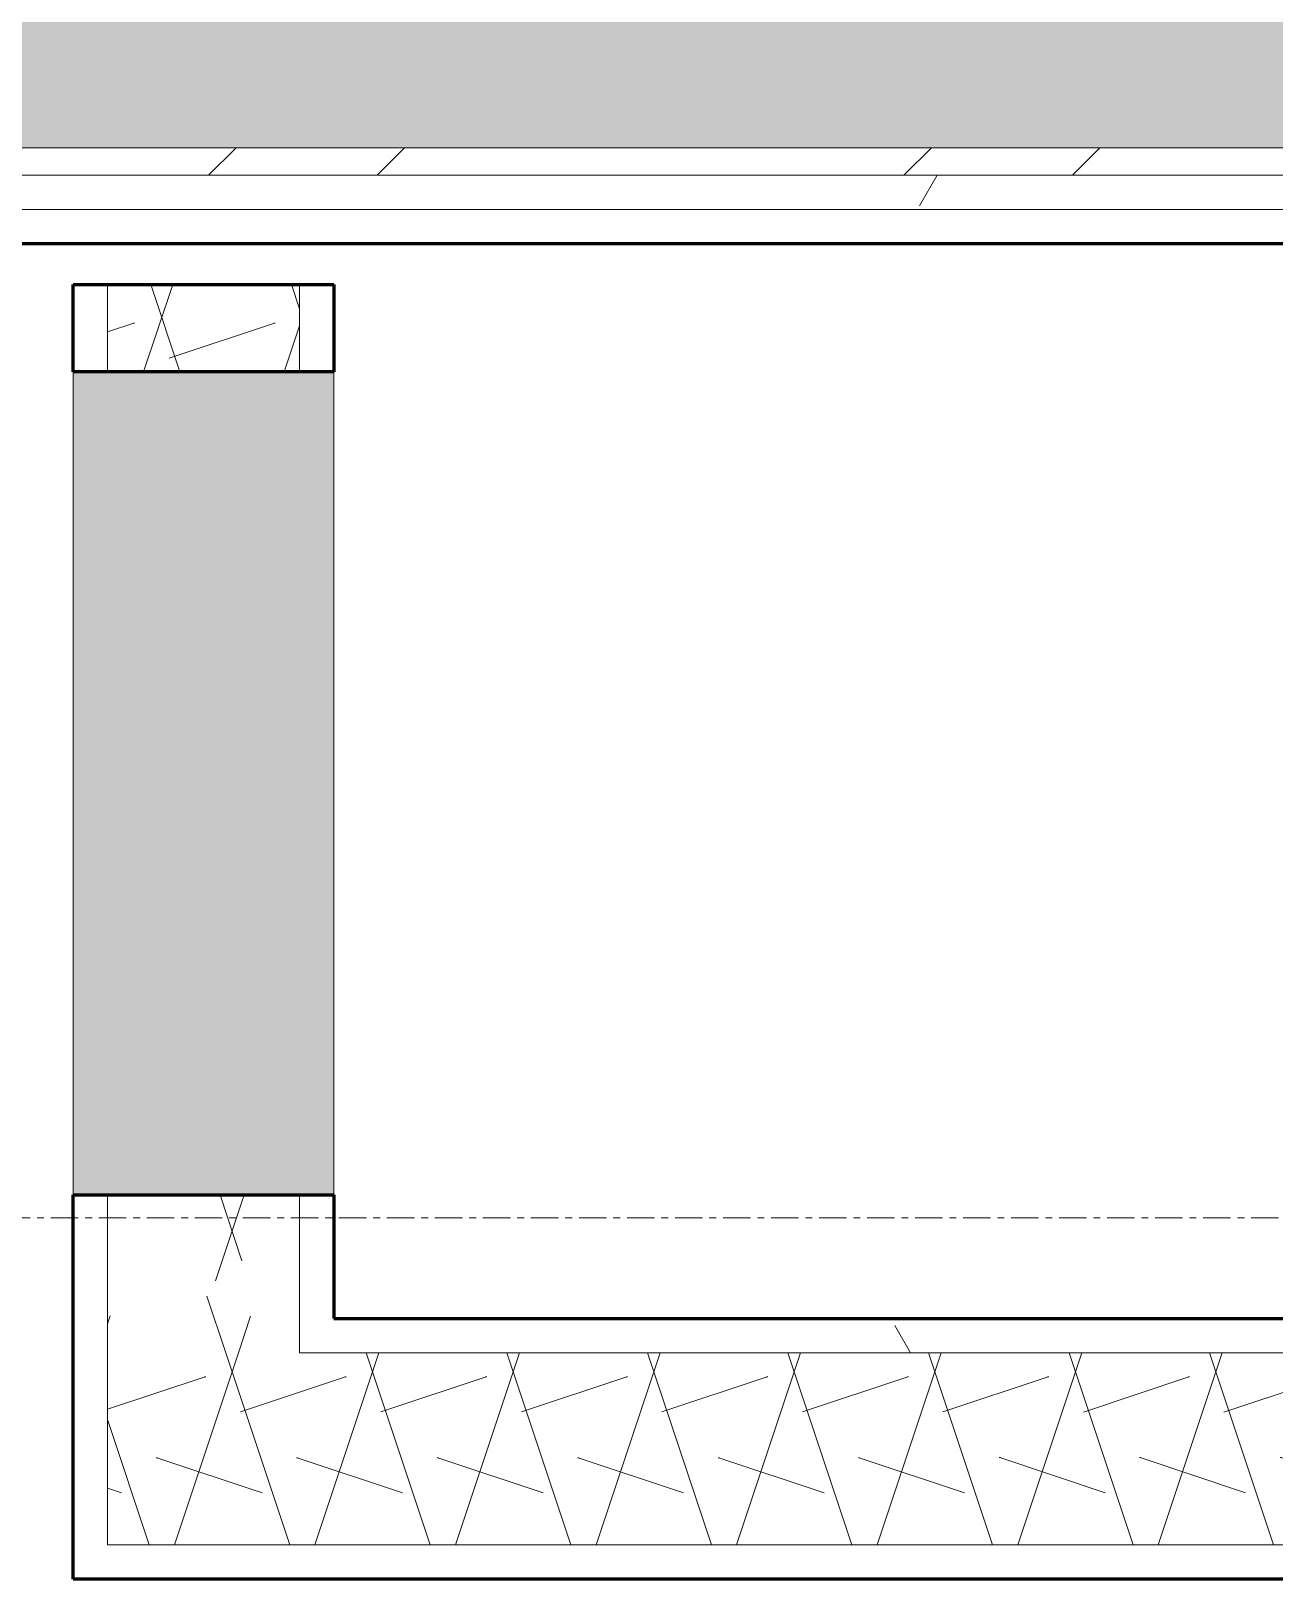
# Model space of a CAD drawing. Header units: inches. Extents: x -4169 to -1846, y 9706 to 12377.
# Drawn here: x -3524.69 to -3502.04, y 10809.6 to 10837.82 of the extents above; entities that cross this region are included whole.
import ezdxf

# ---------------------------------------------------------------- set-up
doc = ezdxf.new("R2010")
doc.units = ezdxf.units.IN
doc.header["$MEASUREMENT"] = 0
doc.linetypes.add('Grid Line 1_2_', pattern=[0.875, 0.5, -0.125, 0.125, -0.125])
for name, color, linetype, lineweight in [('0-1', 7, 'Continuous', 5), ('A-WALL', 113, 'Continuous', 18), ('A-WALL-1', 8, 'Continuous', 5), ('A-WALL-4', 250, 'Continuous', 60), ('A-WALL-5', 10, 'Continuous', 18), ('A-WALL-PATT-1', 7, 'Continuous', 9), ('A-WALL-PATT-2', 253, 'Continuous', 9), ('A-WALL-PATT-4', 111, 'Continuous', 9), ('I-WALL-3', 2, 'Continuous', 60), ('S-GRID-1', 1, 'Grid Line 1_2_', 9)]:
    doc.layers.add(name, color=color, linetype=linetype, lineweight=lineweight)
pattern_1 = [(0, (0, 0), (20.48, 5.12), [0.845, -14.515, 0.845, -14.515, -81.92]), (0, (0, 0), (20.48, 5.12), [-30.72, 0.845, -29.875, 0.845, -14.515, -35.84]), (0, (0, 0), (20.48, 5.12), [-76.8, 0.845, -9.395, 0.845, -24.755]), (120, (7.68, 2.56), (-14.67405, 15.1762003), [0.845, -14.515, 0.845, -14.515, -81.92]), (120, (7.68, 2.56), (-14.67405, 15.1762003), [-30.72, 0.845, -29.875, 0.845, -14.515, -35.84]), (120, (7.68, 2.56), (-14.67405, 15.1762003), [-76.8, 0.845, -9.395, 0.845, -24.755]), (240, (10.24, 12.8), (-5.80595, -20.2962003), [0.845, -14.515, 0.845, -14.515, -81.92]), (240, (10.24, 12.8), (-5.80595, -20.2962003), [-30.72, 0.845, -29.875, 0.845, -14.515, -35.84]), (240, (10.24, 12.8), (-5.80595, -20.2962003), [-76.8, 0.845, -9.395, 0.845, -24.755])]
pattern_2 = [(161.57, (0.32, 0.32), (-2.560496185, -0.000537386), [0, -18.214, 2.022, 0]), (18.43, (-0.32, 0.32), (-2.560496185, 0.000537386), [0, -18.214, 2.022, 0]), (108.43, (0.32, 0.32), (1.27922091, -6.400876726), [6.07, -14.166]), (71.57, (-0.32, 0.32), (1.27922091, 6.400876726), [6.07, -14.166])]

# ---------------------------------------------------------------- blocks, each defined once
blk = doc.blocks.new('CTR - 1st Phase - Unit Layouts_rvt-1-ENLARGED RCP - 1ST FLOOR PLAN')
at = {"layer": 'A-WALL-1'}
blk.add_hatch(color=256, dxfattribs=at).paths.add_polyline_path([(-3523.924, 10816.603), (-3519.174, 10816.603), (-3519.174, 10831.603), (-3523.924, 10831.603), (-3523.924, 10822.219)], flags=0)
at = {"layer": 'A-WALL-PATT-1'}
h = blk.add_hatch(dxfattribs=at)
h.set_pattern_fill('FP_1', color=256, style=0, pattern_type=2)
h.set_pattern_definition(pattern_1)
h.paths.add_polyline_path([(-3497.95, 10813.728), (-3494.799, 10813.728), (-3494.799, 10814.353), (-3519.799, 10814.353), (-3519.799, 10813.728), (-3499.174, 10813.728)], flags=0)
at = {"layer": 'A-WALL-PATT-2'}
h = blk.add_hatch(dxfattribs=at)
h.set_pattern_fill('FP_2', color=256, style=0, pattern_type=2)
h.set_pattern_definition(pattern_2)
h.paths.add_polyline_path([(-3523.299, 10813.728), (-3519.799, 10813.728), (-3519.799, 10816.603), (-3523.299, 10816.603), (-3523.299, 10814.353)], flags=0)
h.paths.add_polyline_path([(-3523.299, 10831.603), (-3519.799, 10831.603), (-3519.799, 10833.198), (-3523.299, 10833.198), (-3523.299, 10832.273)], flags=0)
h = blk.add_hatch(dxfattribs=at)
h.set_pattern_fill('FP_2', color=256, style=0, pattern_type=2)
h.set_pattern_definition(pattern_2)
h.paths.add_polyline_path([(-3487.549, 10810.228), (-3487.549, 10813.728), (-3523.299, 10813.728), (-3523.299, 10810.228), (-3488.22, 10810.228)], flags=0)
at = {"layer": 'A-WALL-4'}
for p, q in [((-3523.924, 10831.603), (-3523.924, 10833.198)), ((-3523.924, 10833.198), (-3519.174, 10833.198)), ((-3519.174, 10833.198), (-3519.174, 10831.603)), ((-3519.174, 10831.603), (-3523.924, 10831.603)), ((-3523.924, 10814.353), (-3523.924, 10816.603)), ((-3523.924, 10816.603), (-3519.174, 10816.603)), ((-3519.174, 10816.603), (-3519.174, 10814.353)), ((-3523.924, 10810.228), (-3523.924, 10814.353)), ((-3519.174, 10814.353), (-3495.424, 10814.353)), ((-3523.924, 10809.603), (-3523.924, 10810.228)), ((-3487.299, 10809.603), (-3523.924, 10809.603))]:
    blk.add_line(p, q, dxfattribs=at)
at = {"layer": 'A-WALL-5'}
for p, q in [((-3523.299, 10833.198), (-3523.299, 10831.603)), ((-3519.799, 10833.198), (-3519.799, 10831.603)), ((-3523.924, 10831.603), (-3523.924, 10816.603)), ((-3519.174, 10816.603), (-3519.174, 10831.603)), ((-3523.299, 10816.603), (-3523.299, 10814.353)), ((-3519.799, 10816.603), (-3519.799, 10814.353)), ((-3523.299, 10814.353), (-3523.299, 10813.728)), ((-3519.799, 10814.353), (-3519.799, 10813.728)), ((-3523.299, 10813.728), (-3523.299, 10810.228)), ((-3494.799, 10813.728), (-3519.799, 10813.728)), ((-3487.549, 10810.228), (-3523.299, 10810.228))]:
    blk.add_line(p, q, dxfattribs=at)
blk = doc.blocks.new('CTR - 1st Phase - Shell_rvt-1-ENLARGED RCP - 1ST FLOOR PLAN')
at = {"layer": 'S-GRID-1'}
blk.add_line((-1846.456, 10816.189), (-4136.464, 10816.189), dxfattribs=at)

msp = doc.modelspace()

# ---------------------------------------------------------------- hatches: boundary and pattern name
at = {"layer": 'A-WALL-PATT-4'}
h = msp.add_hatch(dxfattribs=at)
h.set_pattern_fill('FP_2', color=256, style=0, pattern_type=2)
h.set_pattern_definition(pattern_2)
h.paths.add_polyline_path([(-3486.674, 10835.689), (-3486.703, 10841.189), (-3536.398, 10841.189), (-3536.398, 10840.931), (-3556.35, 10840.931), (-3556.35, 10841.189), (-3822.724, 10841.189), (-3822.724, 10835.689), (-3486.927, 10835.689)], flags=0)
h = msp.add_hatch(dxfattribs=at)
h.set_pattern_fill('FP_26', color=256, style=0, pattern_type=2)
h.set_pattern_definition([(45, (0, 0), (-6.335677, 6.335677), []), (45, (0, 9.6), (-6.335677, 6.335677), [])])
h.paths.add_polyline_path([(-3486.95, 10835.189), (-3486.674, 10835.189), (-3486.674, 10835.689), (-3822.724, 10835.689), (-3822.724, 10835.189), (-3487.299, 10835.189)], flags=0)
h = msp.add_hatch(dxfattribs=at)
h.set_pattern_fill('FP_1', color=256, style=0, pattern_type=2)
h.set_pattern_definition(pattern_1)
h.paths.add_polyline_path([(-3486.978, 10834.564), (-3486.674, 10834.564), (-3486.696, 10835.189), (-3822.724, 10835.189), (-3822.724, 10834.564), (-3556.35, 10834.564), (-3556.35, 10834.706), (-3536.398, 10834.706), (-3536.398, 10834.564), (-3487.299, 10834.564)], flags=0)
h = msp.add_hatch(dxfattribs=at)
h.set_pattern_fill('FP_1', color=256, style=0, pattern_type=2)
h.set_pattern_definition(pattern_1)
h.paths.add_polyline_path([(-3489.877, 10833.939), (-3487.299, 10833.939), (-3487.299, 10834.564), (-3536.398, 10834.564), (-3536.398, 10833.939), (-3497.95, 10833.939)], flags=0)
h.paths.add_polyline_path([(-3801.844, 10833.939), (-3753.924, 10833.939), (-3753.924, 10834.345), (-3675.924, 10834.345), (-3675.924, 10833.939), (-3556.35, 10833.939), (-3556.35, 10834.564), (-3822.724, 10834.564), (-3822.724, 10833.939)], flags=0)

# ---------------------------------------------------------------- linework, layer by layer
at = {"layer": 'A-WALL'}
for p, q in [((-3822.724, 10835.689), (-3486.674, 10835.689)), ((-3822.724, 10835.189), (-3486.674, 10835.189)), ((-3536.398, 10834.564), (-3486.674, 10834.564))]:
    msp.add_line(p, q, dxfattribs=at)
at = {"layer": 'I-WALL-3'}
msp.add_line((-3487.299, 10833.939), (-3536.398, 10833.939), dxfattribs=at)

# ---------------------------------------------------------------- block references
at = {"layer": '0-1'}
for name in ['CTR - 1st Phase - Shell_rvt-1-ENLARGED RCP - 1ST FLOOR PLAN', 'CTR - 1st Phase - Unit Layouts_rvt-1-ENLARGED RCP - 1ST FLOOR PLAN']:
    msp.add_blockref(name, (0, 0), dxfattribs=at)

doc.saveas('drawing.dxf')
